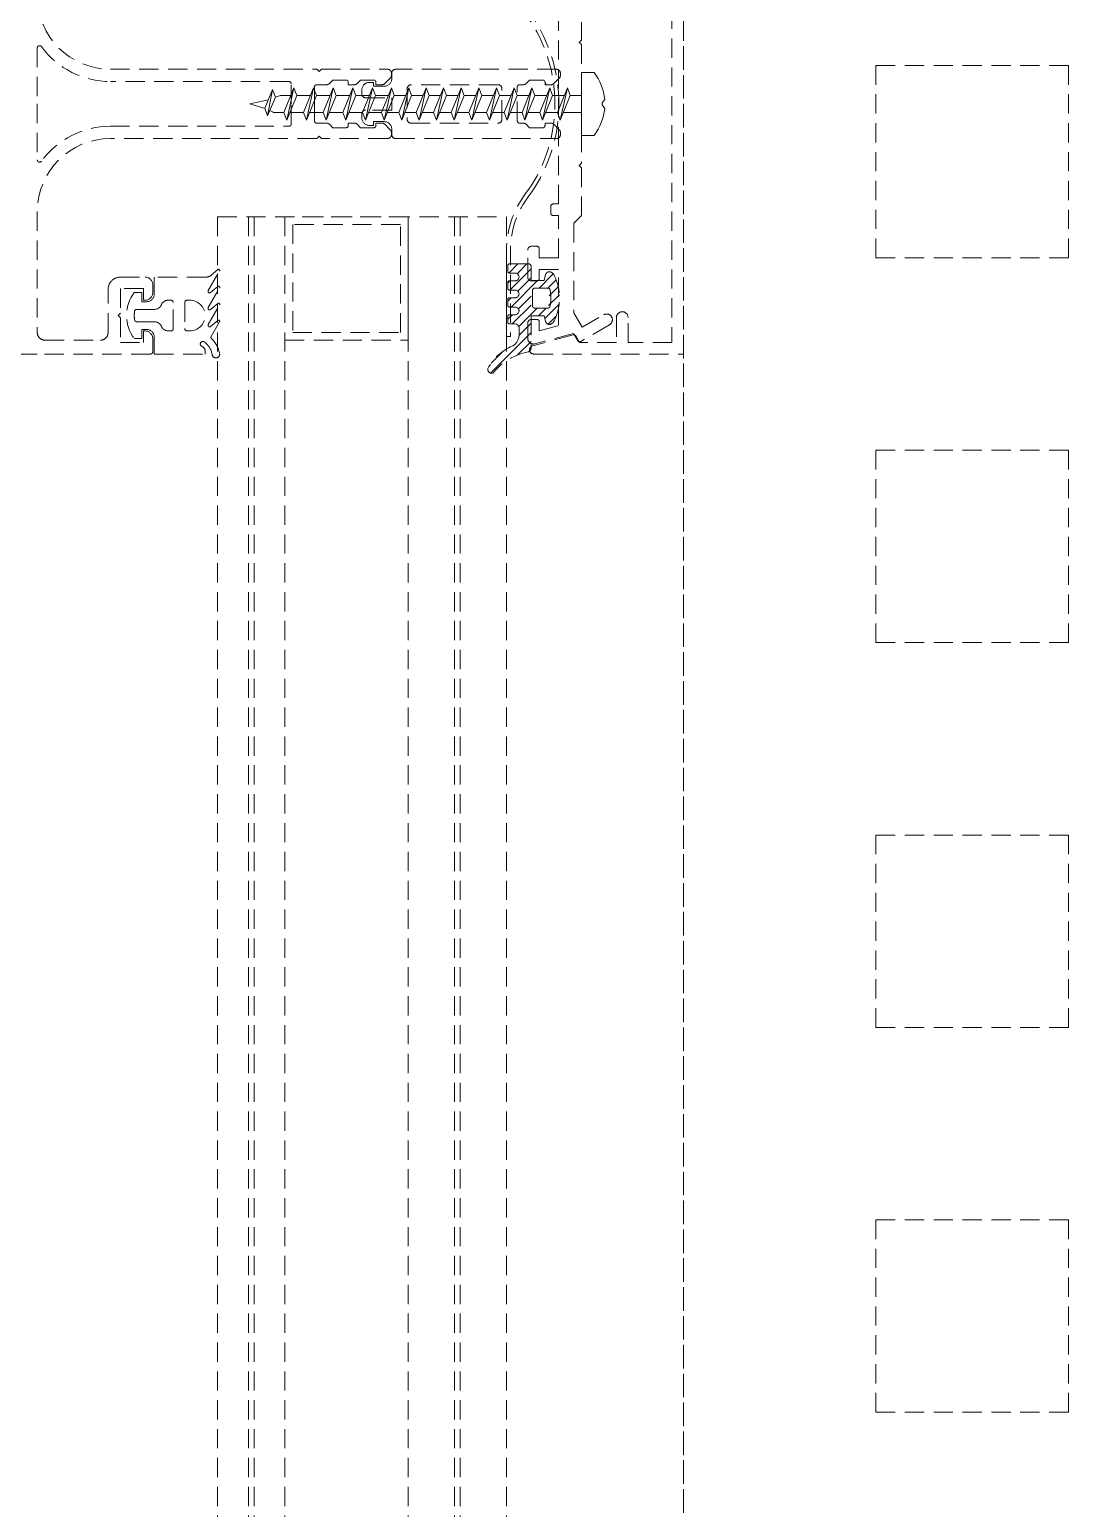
# Model space of a CAD drawing. Extents: x -1457 to 23780, y -2071 to 4205.
# Drawn here: x 4779.01 to 4792.5, y 1298.75 to 1317.97 of the extents above; entities that cross this region are included whole.
import ezdxf

# ---------------------------------------------------------------- set-up
doc = ezdxf.new("R2010")
doc.units = 0
doc.header["$MEASUREMENT"] = 0
doc.linetypes.add('HIDDEN', pattern=[0.375, 0.25, -0.125])
doc.layers.get('0').update_dxf_attribs({"color": 9, "lineweight": 9})
doc.layers.add('M-TEFRIS2-015', color=129, linetype='Continuous', lineweight=9)

# ---------------------------------------------------------------- blocks, each defined once
blk = doc.blocks.new('vid u')
at = {"lineweight": 5, "ltscale": 0.5}
for p, q in [((-18169.01363722594, 6488.984243593892), (-18169.5917803477, 6487.02222037829)), ((-18169.01363722594, 6488.984243593892), (-18168.46316009275, 6486.560026247039)), ((-18170.57398603112, 6486.664726745584), (-18169.57391683199, 6487.028722166215)), ((-18167.15747432501, 6486.009077898542), (-18170.57398603112, 6486.664726745584)), ((-18168.15754352408, 6485.645082477796), (-18170.57398603112, 6486.664726745584)), ((-18170.11356802681, 6484.528285822519), (-18170.11356802681, 6485.842717049892)), ((-18169.8888391411, 6486.375621543634), (-18170.09530629137, 6485.926210781574)), ((-18169.57391683199, 6487.028722166215), (-18167.15747432501, 6486.009077898542)), ((-18167.15747432501, 6486.009077898542), (-18168.15754352408, 6485.645082477796)), ((-18168.15754352408, 6485.645082477796), (-18167.92561430749, 6484.97575004605)), ((-18171.11363722594, 6484.164290401834), (-18170.11356802681, 6484.528285822519)), ((-18167.91459080947, 6482.867109540315), (-18171.11363722594, 6484.164290401834)), ((-18166.91452161039, 6483.231104960946), (-18171.11363722594, 6484.164290401834)), ((-18170.11356802681, 6484.528285822519), (-18166.91452161039, 6483.231104960946)), ((-18170.11356802681, 6484.528285822519), (-18166.91452161039, 6483.231104960946)), ((-18170.11356802681, 6481.974192856045), (-18170.11356802681, 6483.758772489174)), ((-18167.91459080944, 6483.636622873591), (-18167.91459080944, 6484.910268127103)), ((-18171.11363722594, 6481.610197435357), (-18170.11356802681, 6481.974192856045)), ((-18167.91459080947, 6480.313016573841), (-18171.11363722594, 6481.610197435357)), ((-18166.91452161039, 6480.677011994471), (-18171.11363722594, 6481.610197435357)), ((-18170.11356802681, 6481.974192856045), (-18166.91452161039, 6480.677011994471)), ((-18170.11356802681, 6481.974192856045), (-18166.91452161039, 6480.677011994471)), ((-18166.91452161039, 6483.231104960946), (-18167.91459080947, 6482.867109540315)), ((-18167.91459080947, 6481.08252990713), (-18167.91459080947, 6482.867109540315)), ((-18170.11356802681, 6479.42009988957), (-18170.11356802682, 6481.204679522702)), ((-18166.91452161039, 6480.677011994471), (-18167.91459080947, 6480.313016573841)), ((-18167.91459080944, 6478.528436940641), (-18167.91459080944, 6480.313016573827)), ((-18171.11363722594, 6479.056104468879), (-18170.11356802681, 6479.42009988957)), ((-18167.91459080947, 6477.758923607368), (-18171.11363722594, 6479.056104468879)), ((-18166.91452161039, 6478.122919027996), (-18171.11363722594, 6479.056104468879)), ((-18170.11356802681, 6479.42009988957), (-18166.91452161039, 6478.122919027996)), ((-18170.11356802681, 6479.42009988957), (-18166.91452161039, 6478.122919027996)), ((-18170.11356802681, 6476.866006923095), (-18170.11356802681, 6478.650586556224)), ((-18166.91452161039, 6478.122919027996), (-18167.91459080947, 6477.758923607368)), ((-18167.91459080947, 6475.974343974181), (-18167.91459080947, 6477.758923607368)), ((-18171.11363722594, 6476.502011502408), (-18170.11356802681, 6476.866006923095)), ((-18167.91459080947, 6475.204830640892), (-18171.11363722594, 6476.502011502408)), ((-18166.91452161039, 6475.568826061523), (-18171.11363722594, 6476.502011502408)), ((-18170.11356802681, 6476.866006923095), (-18166.91452161039, 6475.568826061523)), ((-18170.11356802681, 6476.866006923095), (-18166.91452161039, 6475.568826061523)), ((-18170.11356802681, 6474.311913956623), (-18170.11356802681, 6476.09649358975)), ((-18171.11363722594, 6473.947918535934), (-18170.11356802681, 6474.311913956623)), ((-18167.91459080947, 6472.650737674418), (-18171.11363722594, 6473.947918535934)), ((-18166.91452161039, 6473.014733095048), (-18171.11363722594, 6473.947918535934)), ((-18170.11356802681, 6474.311913956623), (-18166.91452161039, 6473.014733095048)), ((-18170.11356802681, 6474.311913956623), (-18166.91452161039, 6473.014733095048)), ((-18166.91452161039, 6475.568826061523), (-18167.91459080947, 6475.204830640892)), ((-18167.91459080947, 6473.420251007708), (-18167.91459080947, 6475.204830640892)), ((-18170.11356802681, 6471.857820990148), (-18170.11356802681, 6473.542400623276)), ((-18166.91452161039, 6473.014733095048), (-18167.91459080947, 6472.650737674418)), ((-18167.91459080947, 6470.966158041233), (-18167.91459080947, 6472.650737674418)), ((-18171.11363722594, 6471.49382556946), (-18170.11356802681, 6471.857820990148)), ((-18167.91459080947, 6470.196644707944), (-18171.11363722594, 6471.49382556946)), ((-18166.91452161039, 6470.560640128574), (-18171.11363722594, 6471.49382556946)), ((-18170.11356802681, 6471.857820990148), (-18166.91452161039, 6470.560640128574)), ((-18170.11356802681, 6471.857820990148), (-18166.91452161039, 6470.560640128574)), ((-18170.11356802681, 6469.603728023674), (-18170.11356802681, 6471.139168768307)), ((-18166.91452161039, 6470.560640128574), (-18167.91459080947, 6470.196644707944)), ((-18167.91459080947, 6468.712065074758), (-18167.91459080947, 6470.196644707944)), ((-18171.11363722594, 6469.239732602929), (-18170.11356802681, 6469.603728023674)), ((-18167.91459080947, 6467.942551741412), (-18171.11363722594, 6469.239732602929)), ((-18166.91452161039, 6468.306547162099), (-18171.11363722594, 6469.239732602929)), ((-18170.11356802681, 6469.603728023674), (-18166.91452161039, 6468.306547162099)), ((-18170.11356802681, 6469.603728023674), (-18166.91452161039, 6468.306547162099)), ((-18170.11356802681, 6467.349635057141), (-18170.11356802681, 6468.885075801834)), ((-18166.91452161039, 6468.306547162099), (-18167.91459080947, 6467.942551741412)), ((-18171.11363722594, 6466.985639636511), (-18170.11356802681, 6467.349635057141)), ((-18167.91459080947, 6465.688458774937), (-18171.11363722594, 6466.985639636511)), ((-18166.91452161039, 6466.052454195627), (-18171.11363722594, 6466.985639636511)), ((-18170.11356802681, 6467.349635057141), (-18166.91452161039, 6466.052454195627)), ((-18170.11356802681, 6467.349635057141), (-18166.91452161039, 6466.052454195627)), ((-18170.11356802681, 6465.095542090669), (-18170.11356802681, 6466.630982835301)), ((-18167.91459080947, 6466.457972108266), (-18167.91459080947, 6467.942551741412)), ((-18171.11363722594, 6464.731546669979), (-18170.11356802681, 6465.095542090669)), ((-18167.91459080947, 6463.434365808464), (-18171.11363722594, 6464.731546669979)), ((-18166.91452161039, 6463.798361229095), (-18171.11363722594, 6464.731546669979)), ((-18170.11356802681, 6465.095542090669), (-18166.91452161039, 6463.798361229095)), ((-18170.11356802681, 6465.095542090669), (-18166.91452161039, 6463.798361229095)), ((-18170.11356802681, 6462.798682583416), (-18170.11356802681, 6464.376889868886)), ((-18166.91452161039, 6466.052454195627), (-18167.91459080947, 6465.688458774937)), ((-18167.91459080947, 6464.203879141753), (-18167.91459080947, 6465.688458774937)), ((-18171.11363722594, 6462.434687162669), (-18170.11356802681, 6462.798682583416)), ((-18167.91459080947, 6461.137506301154), (-18171.11363722594, 6462.434687162669)), ((-18166.91452161039, 6461.501501721842), (-18171.11363722594, 6462.434687162669)), ((-18170.11356802681, 6462.798682583416), (-18166.91452161039, 6461.501501721842)), ((-18170.11356802681, 6462.798682583416), (-18166.91452161039, 6461.501501721842)), ((-18166.91452161039, 6463.798361229095), (-18167.91459080947, 6463.434365808464)), ((-18167.91459080947, 6461.907019634502), (-18167.91459080947, 6463.434365808464)), ((-18171.11363722594, 6460.137827655419), (-18170.11356802681, 6460.501823076107)), ((-18170.11356802681, 6460.501823076107), (-18170.11356802681, 6462.029169250012)), ((-18170.11356802681, 6460.501823076107), (-18166.91452161039, 6459.204642214591)), ((-18170.11356802681, 6460.501823076107), (-18166.91452161039, 6459.204642214591)), ((-18166.91452161039, 6461.501501721842), (-18167.91459080947, 6461.137506301154)), ((-18167.91459080947, 6459.610160127233), (-18167.91459080947, 6461.137506301154)), ((-18167.91459080947, 6458.840646793904), (-18171.11363722594, 6460.137827655419)), ((-18166.91452161039, 6459.204642214591), (-18171.11363722594, 6460.137827655419)), ((-18170.11356802681, 6458.204963568797), (-18170.11356802681, 6459.732309742762)), ((-18166.91452161039, 6459.204642214591), (-18167.91459080947, 6458.840646793904)), ((-18167.91459080947, 6457.313300619922), (-18167.91459080947, 6458.840646793904)), ((-18171.11363722594, 6457.840968148168), (-18170.11356802681, 6458.204963568797)), ((-18167.91459080947, 6456.543787286594), (-18171.11363722594, 6457.840968148168)), ((-18166.91452161039, 6456.907782707282), (-18171.11363722594, 6457.840968148168)), ((-18170.11356802681, 6458.204963568797), (-18166.91452161039, 6456.907782707282)), ((-18170.11356802681, 6455.909190680333), (-18170.11356802681, 6457.435450235492)), ((-18166.91452161039, 6456.907782707282), (-18167.91459080947, 6456.543787286594)), ((-18167.91459080947, 6455.017527731418), (-18167.91459080947, 6456.543787286594)), ((-18171.11363722594, 6455.545195259588), (-18170.11356802681, 6455.909190680333)), ((-18167.91459080947, 6454.248014398071), (-18171.11363722594, 6455.545195259588)), ((-18166.91452161039, 6454.612009818759), (-18171.11363722594, 6455.545195259588)), ((-18170.11356802681, 6455.909190680333), (-18166.91452161039, 6454.612009818759)), ((-18170.11356802681, 6453.609052282073), (-18170.11356802681, 6455.139677346929)), ((-18171.11363722594, 6453.245056861444), (-18170.11356802681, 6453.609052282073)), ((-18166.91452161039, 6452.311871420558), (-18171.11363722594, 6453.245056861444)), ((-18167.91459080947, 6451.947875999869), (-18171.11363722594, 6453.245056861444)), ((-18170.11356802681, 6453.609052282073), (-18166.91452161039, 6452.311871420558)), ((-18170.11356802681, 6453.609052282073), (-18166.91452161039, 6452.311871420558)), ((-18170.11356802681, 6451.30891388393), (-18170.11356802681, 6452.83953894877)), ((-18166.91452161039, 6454.612009818759), (-18167.91459080947, 6454.248014398071)), ((-18167.91459080947, 6452.717389333199), (-18167.91459080947, 6454.248014398071)), ((-18170.11356802681, 6451.30891388393), (-18171.11363722594, 6450.944918463185)), ((-18167.91459080947, 6449.647737601667), (-18171.11363722594, 6450.944918463185)), ((-18171.11363722594, 6450.944918463185), (-18166.91452161039, 6450.011733022356)), ((-18166.91452161039, 6450.011733022356), (-18170.11356802681, 6451.30891388393)), ((-18166.91452161039, 6452.311871420558), (-18167.91459080947, 6451.947875999869)), ((-18167.91459080947, 6450.417250935014), (-18167.91459080947, 6451.947875999869)), ((-18171.11363722594, 6448.644780065039), (-18170.11356802681, 6449.00877548567)), ((-18170.11356802681, 6449.00877548567), (-18170.11356802681, 6450.539400550526)), ((-18170.11356802681, 6449.00877548567), (-18166.91452161034, 6447.711594624154)), ((-18166.91452161034, 6450.011733022356), (-18167.91459080947, 6449.647737601667)), ((-18167.91459080947, 6448.117112536812), (-18167.91459080947, 6449.647737601667)), ((-18167.91459080947, 6447.347599203466), (-18171.11363722594, 6448.644780065039)), ((-18166.91452161034, 6447.711594624154), (-18171.11363722594, 6448.644780065039)), ((-18170.11356802681, 6445.876057660944), (-18170.11356802681, 6448.239262152364)), ((-18166.91452161034, 6447.711594624154), (-18167.91459080947, 6447.347599203466)), ((-18167.91459080947, 6445.876057660944), (-18167.91459080947, 6447.347599203466)), ((-18164.91363722594, 6445.876057660944), (-18173.11363722594, 6445.876057660944)), ((-18173.11363722594, 6444.224202812358), (-18173.11363722594, 6445.876057660944)), ((-18164.91363722594, 6444.224202812358), (-18164.91363722594, 6445.876057660944))]:
    blk.add_line(p, q, dxfattribs=at)
blk.add_lwpolyline([(-18169.59308919878, 6442.846208771737), (-18169.13863722594, 6443.182609392285), (-18168.88863722594, 6443.182609392285), (-18168.4341852531, 6442.846208771737)], dxfattribs=at)
for centre, radius, start, end in [((-18169.91356802686, 6485.842717049892), 0.2, 155.325123865748, 180), ((-18168.11459080945, 6484.910268127103), 0.2, 0, 19.11162363727559), ((-18168.562277543, 6450.665970408748), 7.887410521162607, 234.7573058596334, 262.4904896379558), ((-18169.46499690888, 6450.665970408748), 7.887410521162613, 277.5095103620442, 305.2426941403664)]:
    blk.add_arc(centre, radius, start, end, dxfattribs=at)

msp = doc.modelspace()

# ---------------------------------------------------------------- hatches: boundary and pattern name
at = {"layer": 'M-TEFRIS2-015', "linetype": 'HIDDEN', "lineweight": 0}
h = msp.add_hatch(dxfattribs=at)
h.set_pattern_fill('LINE', color=256, scale=0.6666666666715167, angle=675.0000000000001, style=0)
h.set_pattern_definition([(224.9999999999999, (4906.091873856127, 1371.082575147615), (-0.0589255650993076, 0.05892556509930771), [])])
edge = h.paths.add_edge_path()
edge.add_arc((4785.516315435841, 1313.275891568028), 0.6254947507205308, 472.6611967771344, 512.7999977533498, ccw=False)
edge.add_arc((4785.201893000753, 1313.996965930244), 0.1615246373840444, 297.0399911032214, 359.8973059514558)
edge.add_line((4785.363417378689, 1313.996676421837), (4785.363417378689, 1314.07732300615))
edge.add_line((4785.363417378689, 1314.077323006146), (4785.363417378689, 1314.091073501964))
edge.add_line((4785.363417378689, 1314.091073501964), (4785.36288960369, 1314.098319448378))
edge.add_line((4785.362889603689, 1314.098319448374), (4785.361211544488, 1314.105764244556))
edge.add_line((4785.361211544488, 1314.105764244559), (4785.358286293289, 1314.113136802924))
edge.add_line((4785.358286293288, 1314.113136802924), (4785.354108834489, 1314.120128849005))
edge.add_line((4785.354108834489, 1314.120128849005), (4785.348770955889, 1314.126428334304))
edge.add_line((4785.34877095589, 1314.126428334304), (4785.342472961689, 1314.131764721962))
edge.add_line((4785.342472961689, 1314.131764721958), (4785.335480881891, 1314.135942214376))
edge.add_line((4785.335480881891, 1314.135942214372), (4785.32810897789, 1314.138866811074))
edge.add_line((4785.328108977892, 1314.138866811078), (4785.313417378691, 1314.141073501956))
edge.add_line((4785.313417378689, 1314.141073501953), (4785.237656551814, 1314.141073501953))
edge.add_line((4785.237656551814, 1314.141073501953), (4785.234758008414, 1314.141284657991))
edge.add_line((4785.234758008413, 1314.141284657995), (4785.231779099413, 1314.141956076677))
edge.add_line((4785.231779099413, 1314.14195607667), (4785.228830734413, 1314.143126025429))
edge.add_line((4785.228830734413, 1314.143126025439), (4785.226033758412, 1314.144796999819))
edge.add_line((4785.226033758413, 1314.144796999815), (4785.223515566614, 1314.146931772881))
edge.add_line((4785.223515566613, 1314.146931772881), (4785.221379135415, 1314.149451267662))
edge.add_line((4785.221379135415, 1314.149451267665), (4785.219708030414, 1314.152248033482))
edge.add_line((4785.219708030415, 1314.152248033479), (4785.218537283815, 1314.155196882075))
edge.add_line((4785.218537283817, 1314.155196882079), (4785.217655331016, 1314.161073196781))
edge.add_line((4785.217655331013, 1314.161073196778), (4785.217655331013, 1314.241073501962))
edge.add_line((4785.217655331013, 1314.241073501962), (4785.217866116815, 1314.243971919237))
edge.add_line((4785.217866116815, 1314.243971919237), (4785.218538921614, 1314.246950122561))
edge.add_line((4785.218538921615, 1314.246950122553), (4785.219708792415, 1314.249899321312))
edge.add_line((4785.219708792417, 1314.249899321319), (4785.221378706216, 1314.25269593528))
edge.add_line((4785.221378706216, 1314.25269593528), (4785.223513659415, 1314.255216020643))
edge.add_line((4785.223513659415, 1314.25521602064), (4785.226032993216, 1314.257350222157))
edge.add_line((4785.226032993215, 1314.257350222153), (4785.228830832614, 1314.259021361573))
edge.add_line((4785.228830832615, 1314.259021361584), (4785.231779761814, 1314.260190962807))
edge.add_line((4785.231779761813, 1314.260190962807), (4785.237655025813, 1314.261073196787))
edge.add_line((4785.237655025813, 1314.261073196776), (4785.313417378689, 1314.261073196776))
edge.add_line((4785.313417378689, 1314.261073196776), (4785.320663405288, 1314.261601287555))
edge.add_line((4785.320663405287, 1314.261601287562), (4785.328108977889, 1314.263280724965))
edge.add_line((4785.328108977892, 1314.263280724957), (4785.335480881893, 1314.266205077995))
edge.add_line((4785.335480881891, 1314.266205077995), (4785.342472961689, 1314.270382669096))
edge.add_line((4785.342472961689, 1314.270382669096), (4785.34877095589, 1314.275718241934))
edge.add_line((4785.34877095589, 1314.275718241934), (4785.35410883449, 1314.282018542031))
edge.add_line((4785.354108834489, 1314.282018542035), (4785.358286293288, 1314.289010489461))
edge.add_line((4785.358286293288, 1314.289010489469), (4785.361211544488, 1314.296383291483))
edge.add_line((4785.361211544488, 1314.296383291476), (4785.363417378689, 1314.311073196775))
edge.add_line((4785.363417378689, 1314.311073196775), (4785.36288960369, 1314.318319449376))
edge.add_line((4785.362889603689, 1314.318319449379), (4785.361211544488, 1314.325764513163))
edge.add_line((4785.361211544488, 1314.32576451316), (4785.358286293289, 1314.333137269437))
edge.add_line((4785.358286293288, 1314.333137269437), (4785.354108834489, 1314.340129443801))
edge.add_line((4785.354108834489, 1314.340129443797), (4785.348770955889, 1314.346428962777))
edge.add_line((4785.34877095589, 1314.346428962777), (4785.342472961689, 1314.351765316755))
edge.add_line((4785.342472961689, 1314.351765316762), (4785.335480881891, 1314.355942680904))
edge.add_line((4785.335480881891, 1314.355942680897), (4785.32810897789, 1314.358867079678))
edge.add_line((4785.328108977892, 1314.358867079685), (4785.313417378691, 1314.361073196782))
edge.add_line((4785.313417378689, 1314.361073196775), (4785.237656551814, 1314.361073196775))
edge.add_line((4785.237656551814, 1314.361073196775), (4785.234758359614, 1314.361284602954))
edge.add_line((4785.234758359613, 1314.361284602961), (4785.231781590213, 1314.361956639081))
edge.add_line((4785.231781590214, 1314.361956639077), (4785.228831724414, 1314.363126354183))
edge.add_line((4785.228831724415, 1314.363126354179), (4785.226035008216, 1314.364797437633))
edge.add_line((4785.226035008216, 1314.364797437636), (4785.223513188814, 1314.366931398137))
edge.add_line((4785.223513188813, 1314.366931398134), (4785.221380730015, 1314.369451715796))
edge.add_line((4785.221380730014, 1314.3694517158), (4785.219709699013, 1314.372248379579))
edge.add_line((4785.219709699013, 1314.372248379575), (4785.218540765614, 1314.375197463636))
edge.add_line((4785.218540765616, 1314.375197463636), (4785.217656857016, 1314.381072891596))
edge.add_line((4785.217656857014, 1314.3810728916), (4785.217656857014, 1314.461073196784))
edge.add_line((4785.217656857014, 1314.461073196784), (4785.217868138014, 1314.463971837882))
edge.add_line((4785.217868138015, 1314.463971837878), (4785.218540765615, 1314.466950138161))
edge.add_line((4785.218540765616, 1314.466950138158), (4785.219709699015, 1314.469899271659))
edge.add_line((4785.219709699013, 1314.469899271662), (4785.221380730014, 1314.472696296656))
edge.add_line((4785.221380730014, 1314.472696296663), (4785.223513188812, 1314.475215988143))
edge.add_line((4785.223513188813, 1314.475215988143), (4785.226035008215, 1314.477350929923))
edge.add_line((4785.226035008216, 1314.477350929916), (4785.228831724415, 1314.479021993018))
edge.add_line((4785.228831724415, 1314.479021993022), (4785.231781590215, 1314.480191972943))
edge.add_line((4785.231781590214, 1314.480191972943), (4785.237656551814, 1314.481074417483))
edge.add_line((4785.237656551814, 1314.481074417476), (4785.313417378689, 1314.481074417476))
edge.add_line((4785.313417378689, 1314.481074417476), (4785.320663405288, 1314.481602319473))
edge.add_line((4785.320663405287, 1314.48160231948), (4785.328108977889, 1314.483281599685))
edge.add_line((4785.328108977892, 1314.483281599685), (4785.335480881893, 1314.486205822905))
edge.add_line((4785.335480881891, 1314.486205822905), (4785.342472961689, 1314.490383334902))
edge.add_line((4785.342472961689, 1314.490383334902), (4785.34877095589, 1314.495718870421))
edge.add_line((4785.34877095589, 1314.495718870417), (4785.35410883449, 1314.502019207855))
edge.add_line((4785.354108834489, 1314.502019207855), (4785.358286293288, 1314.509011234357))
edge.add_line((4785.358286293288, 1314.509011234353), (4785.361211544488, 1314.516384166192))
edge.add_line((4785.361211544488, 1314.5163841662), (4785.363417378689, 1314.531074417486))
edge.add_line((4785.363417378689, 1314.531074417486), (4785.36288960369, 1314.538320481304))
edge.add_line((4785.362889603689, 1314.538320481301), (4785.361211544488, 1314.54576538788))
edge.add_line((4785.361211544488, 1314.545765387884), (4785.358286293289, 1314.553138014344))
edge.add_line((4785.358286293288, 1314.553138014337), (4785.354108834489, 1314.560130109596))
edge.add_line((4785.354108834489, 1314.560130109603), (4785.348770955889, 1314.566429591265))
edge.add_line((4785.34877095589, 1314.566429591261), (4785.342472961689, 1314.571765982557))
edge.add_line((4785.342472961689, 1314.571765982557), (4785.335480881891, 1314.575943425803))
edge.add_line((4785.335480881891, 1314.575943425796), (4785.32810897789, 1314.578867954395))
edge.add_line((4785.328108977892, 1314.578867954398), (4785.313417378691, 1314.581074417474))
edge.add_line((4785.313417378689, 1314.581074417474), (4785.237655025813, 1314.581074417474))
edge.add_line((4785.237655025813, 1314.581074417474), (4785.234757344014, 1314.581285732915))
edge.add_line((4785.234757344014, 1314.581285732915), (4785.231778314414, 1314.58195703198))
edge.add_line((4785.231778314415, 1314.581957031984), (4785.228828712416, 1314.583126576905))
edge.add_line((4785.228828712416, 1314.583126576908), (4785.226032171015, 1314.584797478645))
edge.add_line((4785.226032171015, 1314.584797478641), (4785.223513294617, 1314.586931902038))
edge.add_line((4785.223513294617, 1314.586931902042), (4785.221377916414, 1314.589451378146))
edge.add_line((4785.221377916413, 1314.589451378139), (4785.219706726614, 1314.592247866654))
edge.add_line((4785.219706726615, 1314.592247866662), (4785.218537532613, 1314.595196803668))
edge.add_line((4785.218537532613, 1314.595196803668), (4785.217655331015, 1314.601072586425))
edge.add_line((4785.217655331013, 1314.601072586418), (4785.217653805212, 1314.681072891603))
edge.add_line((4785.217653805213, 1314.681072891606), (4785.217863659215, 1314.68397108046))
edge.add_line((4785.217863659217, 1314.68397108046), (4785.218537169017, 1314.686949497565))
edge.add_line((4785.218537169014, 1314.686949497562), (4785.219706787215, 1314.689898721321))
edge.add_line((4785.219706787216, 1314.689898721324), (4785.221375403414, 1314.692695148286))
edge.add_line((4785.221375403414, 1314.692695148286), (4785.223510875215, 1314.695215528063))
edge.add_line((4785.223510875216, 1314.69521552806), (4785.226029704014, 1314.697349804141))
edge.add_line((4785.226029704014, 1314.697349804137), (4785.228828851015, 1314.699021481119))
edge.add_line((4785.228828851014, 1314.699021481127), (4785.231778034414, 1314.700191373264))
edge.add_line((4785.231778034414, 1314.70019137326), (4785.237653500016, 1314.701074112301))
edge.add_line((4785.237653500016, 1314.701074112309), (4785.313417378689, 1314.701074112309))
edge.add_line((4785.313417378689, 1314.701074112309), (4785.320663405288, 1314.701602030567))
edge.add_line((4785.320663405287, 1314.701602030567), (4785.328108977889, 1314.703281329508))
edge.add_line((4785.328108977892, 1314.703281329501), (4785.335480881893, 1314.706205558643))
edge.add_line((4785.335480881891, 1314.706205558647), (4785.342472961689, 1314.710383077461))
edge.add_line((4785.342472961689, 1314.710383077465), (4785.34877095589, 1314.715718605068))
edge.add_line((4785.34877095589, 1314.715718605064), (4785.35410883449, 1314.722018950404))
edge.add_line((4785.354108834489, 1314.722018950408), (4785.358286293288, 1314.729010970106))
edge.add_line((4785.358286293288, 1314.729010970095), (4785.361211544488, 1314.736383896019))
edge.add_line((4785.361211544488, 1314.736383896026), (4785.363417378689, 1314.751074112308))
edge.add_line((4785.363417378689, 1314.751074112308), (4785.36288960369, 1314.758320192366))
edge.add_line((4785.362889603689, 1314.758320192359), (4785.361211544488, 1314.765765117696))
edge.add_line((4785.361211544488, 1314.7657651177), (4785.358286293289, 1314.773137750082))
edge.add_line((4785.358286293288, 1314.77313775009), (4785.354108834489, 1314.780129852166))
edge.add_line((4785.354108834489, 1314.780129852152), (4785.348770955889, 1314.786429325897))
edge.add_line((4785.34877095589, 1314.786429325904), (4785.342472961689, 1314.791765725124))
edge.add_line((4785.342472961689, 1314.79176572512), (4785.335480881891, 1314.795943161542))
edge.add_line((4785.335480881891, 1314.795943161549), (4785.32810897789, 1314.798867684225))
edge.add_line((4785.328108977892, 1314.798867684225), (4785.313417378691, 1314.801074112303))
edge.add_line((4785.313417378689, 1314.801074112296), (4785.237635189414, 1314.801074112296))
edge.add_line((4785.237635189414, 1314.801074112296), (4785.234738152213, 1314.801284903519))
edge.add_line((4785.234738152212, 1314.801284903529), (4785.231763372612, 1314.801955950112))
edge.add_line((4785.231763372613, 1314.801955950104), (4785.228816210213, 1314.803124203019))
edge.add_line((4785.228816210214, 1314.803124203016), (4785.226019833217, 1314.804792715138))
edge.add_line((4785.226019833217, 1314.804792715138), (4785.223501388415, 1314.806924416062))
edge.add_line((4785.223501388415, 1314.806924416062), (4785.221366537817, 1314.809441040259))
edge.add_line((4785.221366537817, 1314.809441040266), (4785.219695836216, 1314.812234835324))
edge.add_line((4785.219695836216, 1314.812234835321), (4785.218524315614, 1314.815180866062))
edge.add_line((4785.218524315615, 1314.815180866066), (4785.217635494616, 1314.821052444826))
edge.add_line((4785.217635494616, 1314.821052444826), (4785.217550045417, 1314.90105275001))
edge.add_line((4785.217550045415, 1314.90105275), (4785.217757138414, 1314.903952715715))
edge.add_line((4785.217757138415, 1314.903952715715), (4785.218427163216, 1314.90693326138))
edge.add_line((4785.218427163217, 1314.906933261391), (4785.219595461217, 1314.909885411467))
edge.add_line((4785.219595461216, 1314.90988541146), (4785.221265202415, 1314.912685343505))
edge.add_line((4785.221265202415, 1314.912685343512), (4785.223398545616, 1314.915208172828))
edge.add_line((4785.223398545617, 1314.915208172828), (4785.225920462415, 1314.917345575926))
edge.add_line((4785.225920462416, 1314.917345575923), (4785.228719136815, 1314.919018832225))
edge.add_line((4785.228719136814, 1314.919018832228), (4785.231669753217, 1314.92018999621))
edge.add_line((4785.231669753216, 1314.92018999621), (4785.237549740214, 1314.921073807145))
edge.add_line((4785.237549740215, 1314.921073807142), (4785.489285017165, 1314.921073807142))
edge.add_arc((4785.489285017165, 1314.891073807135), 0.0299999999983993, 359.99999999999994, 450, ccw=False)
edge.add_line((4785.519285017163, 1314.891073807135), (4785.519285017163, 1314.70690086747))
edge.add_line((4785.519285017163, 1314.706900867481), (4785.689285017163, 1314.706900867481))
edge.add_line((4785.689285017162, 1314.706900867481), (4785.708815466035, 1314.781887270583))
edge.add_arc((4785.757201246598, 1314.769285039041), 0.0500000000016979, 417.9605935086705, 525.4014640604238, ccw=False)
edge.add_arc((4785.730676126426, 1314.726900867463), 0.1000000000096152, 386.3877999626419, 417.960593512649, ccw=False)
edge.add_arc((4785.22678501716, 1314.476900867467), 0.6625000000053745, 333.6122000387612, 386.3877999612387, ccw=False)
edge.add_arc((4785.730676126438, 1314.226900867481), 0.1000000000019964, 302.0394064820503, 333.6122000308444, ccw=False)
edge.add_arc((4785.757201246601, 1314.184516695903), 0.0500000000069265, 194.5985359385255, 302.0394064833725, ccw=False)
edge.add_line((4785.708815466035, 1314.171914464368), (4785.689285017162, 1314.246900867463))
edge.add_line((4785.689285017162, 1314.246900867463), (4785.519285017162, 1314.246900867463))
edge.add_line((4785.519285017163, 1314.246900867463), (4785.519285017163, 1313.826900867465))
edge.add_arc((4785.469285017167, 1313.826900867476), 0.0499999999949068, 283.15978807437034, 359.9999999916624, ccw=False)
edge.add_arc((4785.624695699915, 1313.028871119266), 0.7630586476258935, 460.8798435970469, 501.3381814125703)
edge.add_arc((4785.006827079927, 1313.548875014487), 0.0485886091209949, 164.5682859333992, 296.9707303244379, ccw=False)
edge = h.paths.add_edge_path(flags=16)
edge.add_arc((4785.717394253666, 1314.376900867479), 0.0299999999977899, 269.999999993052, 349.1759609296883, ccw=False)
edge.add_line((4785.717394253663, 1314.346900867477), (4785.549285017166, 1314.346900867477))
edge.add_arc((4785.549285017161, 1314.376900867479), 0.0299999999983993, 180, 270.000000006948, ccw=False)
edge.add_line((4785.519285017163, 1314.376900867479), (4785.519285017163, 1314.576900867472))
edge.add_arc((4785.549285017161, 1314.576900867476), 0.0299999999983993, 449.9999999930519, 540, ccw=False)
edge.add_line((4785.549285017165, 1314.606900867468), (4785.717394253662, 1314.606900867468))
edge.add_arc((4785.717394253666, 1314.576900867465), 0.0300000000056753, 370.82403907031164, 450.000000006948, ccw=False)
edge.add_arc((4785.194368202705, 1314.476900867478), 0.5624999999791568, 349.1759609414076, 370.82403905859235, ccw=False)

# ---------------------------------------------------------------- linework, layer by layer
for p, q in [((4787.499999999861, 320.0000000046493), (4787.499999999861, 2034.61860017306)), ((4787.499999999861, 2034.318600173057), (4787.499999999861, 320.0000000046493)), ((4785.850690566849, 1317.449765264049), (4783.760690566827, 1317.449765264049)), ((4787.499999999861, 1317.5), (4787.5, 1317.5)), ((4790, 1317.5), (4792.5, 1317.5)), ((4790, 1315), (4790, 1317.5)), ((4792.5, 1315), (4792.5, 1317.5)), ((4783.470690566819, 1317.279765264044), (4783.420690566816, 1317.279765264044)), ((4783.470690566819, 1317.229765264041), (4783.470690566819, 1317.279765264044)), ((4783.710690566824, 1317.399765264046), (4783.710690566824, 1317.329765264047)), ((4785.090690566833, 1317.249765264045), (4783.960690566832, 1317.249765264045)), ((4785.370690566839, 1317.249765264045), (4785.419979888722, 1317.249765264045)), ((4785.455335227782, 1317.264409924988), (4785.500690566843, 1317.309765264043)), ((4785.500690566843, 1317.309765264043), (4785.670690566845, 1317.309765264043)), ((4785.700690566848, 1317.279765264044), (4785.700690566848, 1317.249765264045)), ((4785.720581598931, 1317.249765264038), (4785.700690566848, 1317.269656296121)), ((4785.700690566848, 1317.249765264045), (4785.77997988873, 1317.249765264045)), ((4785.81533522779, 1317.264409924988), (4785.886045905909, 1317.3351206031)), ((4785.900690566852, 1317.370475942167), (4785.900690566852, 1317.399765264046)), ((4783.320690566814, 1317.179765264045), (4783.320690566814, 1317.129765264042)), ((4783.370690566817, 1317.079765264039), (4783.710690566824, 1317.079765264039)), ((4783.610690566822, 1317.229765264041), (4783.470690566819, 1317.229765264041)), ((4783.710690566824, 1317.079765264039), (4783.710690566824, 1316.919765264036)), ((4783.910690566829, 1317.199765264042), (4783.910690566829, 1316.799765264033)), ((4785.140690566832, 1316.799765264033), (4785.140690566832, 1317.199765264042)), ((4785.340690566836, 1316.779765264037), (4785.340690566836, 1317.219765264039)), ((4783.320690566814, 1316.869765264033), (4783.320690566814, 1316.81976526403)), ((4783.710690566824, 1316.919765264036), (4783.370690566817, 1316.919765264036)), ((4783.420690566816, 1316.719765264032), (4783.470690566819, 1316.719765264032)), ((4783.470690566819, 1316.719765264032), (4783.470690566819, 1316.769765264035)), ((4783.470690566819, 1316.769765264035), (4783.610690566822, 1316.769765264035)), ((4783.960690566832, 1316.74976526403), (4785.090690566833, 1316.74976526403)), ((4785.419979888722, 1316.74976526403), (4785.370690566839, 1316.74976526403)), ((4785.500690566843, 1316.689765264033), (4785.455335227782, 1316.735120603087)), ((4785.670690566845, 1316.689765264033), (4785.500690566843, 1316.689765264033)), ((4785.77997988873, 1316.74976526403), (4785.700690566848, 1316.74976526403)), ((4785.700690566848, 1316.74976526403), (4785.700690566848, 1316.719765264032)), ((4785.886045905909, 1316.664409924975), (4785.81533522779, 1316.735120603087)), ((4783.710690566824, 1316.669765264029), (4783.710690566824, 1316.599765264029)), ((4783.760690566827, 1316.549765264026), (4785.850690566849, 1316.549765264026)), ((4785.900690566852, 1316.599765264029), (4785.900690566852, 1316.629054585916)), ((4781.446861715023, 1315.531163962623), (4785.198861714965, 1315.531163962623)), ((4781.446861715023, 1315.531163962623), (4781.446861715023, 1244.044675001442)), ((4781.846861715021, 1315.531163962623), (4781.846861715021, 1244.044675001442)), ((4781.922861715017, 1315.531163962623), (4781.922861715017, 1244.044675001442)), ((4782.322861715012, 1315.531163962623), (4782.322861715012, 1244.044675001442)), ((4783.922861714988, 1315.531163962623), (4783.922861714988, 1244.044675001442)), ((4784.522861714977, 1315.531163962623), (4784.522861714977, 1244.044675001442)), ((4784.598861714974, 1315.531163962623), (4784.598861714974, 1244.044675001442)), ((4785.198861714965, 1315.531163962623), (4785.198861714965, 1244.044675001442)), ((4787.499999999861, 1315), (4787.5, 1315)), ((4790, 1315), (4792.5, 1315)), ((4787.499999999861, 1312.5), (4787.5, 1312.5)), ((4790, 1312.5), (4792.5, 1312.5)), ((4790, 1310), (4790, 1312.5)), ((4792.5, 1310), (4792.5, 1312.5)), ((4787.499999999861, 1310), (4787.5, 1310)), ((4790, 1310), (4792.5, 1310)), ((4787.499999999861, 1307.5), (4787.5, 1307.5)), ((4790, 1307.5), (4792.5, 1307.5)), ((4790, 1305), (4790, 1307.5)), ((4792.5, 1305), (4792.5, 1307.5)), ((4787.499999999861, 1305), (4787.5, 1305)), ((4790, 1305), (4792.5, 1305)), ((4787.499999999861, 1302.5), (4787.5, 1302.5)), ((4790, 1302.5), (4792.5, 1302.5)), ((4790, 1300), (4790, 1302.5)), ((4792.5, 1300), (4792.5, 1302.5)), ((4787.499999999861, 1300), (4787.5, 1300)), ((4790, 1300), (4792.5, 1300))]:
    msp.add_line(p, q, dxfattribs=at)
for points in [[(4785.201760706591, 1320.250004310612), (4785.25176070659, 1320.250004310612), (4785.25176070659, 1319.451773359531, 0.1022802633145562), (4785.519685857294, 1318.155715305304, -0.152313128437638), (4785.88013236859, 1316.999923903422, -0.1523131284414806), (4785.519685857294, 1315.844132501541, 0.1591083345583949), (4785.25176070659, 1315.155083676302), (4785.25176070659, 1313.977798473876), (4785.201760706591, 1313.977798473876), (4785.201760706591, 1315.156451597835, -0.1589671073422844), (4785.479692724232, 1315.874210764272, 0.1520535596540487), (4785.830132368591, 1316.999923903422, 0.1529437832241588), (4785.475765403351, 1318.131312432204, -0.1026599640168839), (4785.201760706591, 1319.451773359531), (4785.201760706591, 1320.250004310612)], [(4786.17599121898, 1318.437577903725), (4786.17599121898, 1317.830004310596), (4786.145991218982, 1317.800004310589), (4786.17599121898, 1317.770004310598), (4786.17599121898, 1317.00000431059), (4786.17599121898, 1316.230004310582), (4786.145991218982, 1316.20000431058), (4786.17599121898, 1316.170004310585), (4786.17599121898, 1315.562430717466, -0.198912367379658), (4786.16720442242, 1315.541217514019), (4786.075991218979, 1315.450004310576), (4786.075991218979, 1314.286606850943), (4786.184348024172, 1314.09892735902), (4786.463491218981, 1314.2600907577, -1), (4786.538491218984, 1314.130186947124), (4786.164085229751, 1313.914023548456, -0.4142135623730951), (4786.123104467637, 1313.925004310564), (4786.070230160382, 1314.016585297155), (4785.569999771426, 1313.88254896841, -0.4931454260313039), (4785.475991218976, 1313.954684267796), (4785.475991218976, 1314.150004310573, -0.4142135623730951), (4785.525991218975, 1314.200004310573), (4785.595991218976, 1314.200004310573, -0.4142135623730951), (4785.625991218976, 1314.17000431057), (4785.625991218976, 1314.052843258629), (4785.875991218976, 1314.11983055672), (4785.875991218976, 1314.850004310574), (4785.625991218976, 1314.850004310574), (4785.625991218976, 1314.730004310568, -0.4142135623730951), (4785.595991218976, 1314.700004310576), (4785.525991218975, 1314.700004310576, -0.4142135623730951), (4785.475991218976, 1314.750004310576), (4785.475991218976, 1315.100004310581, -0.4142135623730951), (4785.525991218975, 1315.150004310581), (4785.595991218976, 1315.150004310581, -0.4142135623730951), (4785.625991218976, 1315.120004310578), (4785.625991218976, 1315.000004310572), (4785.875991218976, 1315.000004310572), (4785.875991218976, 1315.550004310575), (4785.805991218978, 1315.550004310575, -0.4142135623730951), (4785.775991218978, 1315.580004310581), (4785.775991218978, 1315.670004310581, -0.4142135623730951), (4785.805991218978, 1315.700004310587), (4785.875991218976, 1315.700004310587), (4785.875991218976, 1318.300004310608)], [(4779.105197602963, 1318.400004310606, 0.4142135623730951), (4780.055197602966, 1317.450004310595), (4782.735197602993, 1317.450004310595), (4782.765197602992, 1317.420004310592), (4782.795197602991, 1317.450004310595), (4783.655197602993, 1317.450004310595, -0.4142135623730951), (4783.705197602995, 1317.400004310595), (4783.705197602995, 1317.370714988716, -0.1989123673796125), (4783.690552942052, 1317.335359649656), (4783.619842263943, 1317.264648971537, -0.1989123673796818), (4783.58448692488, 1317.250004310587), (4783.505197602995, 1317.250004310587), (4783.505197602995, 1317.280004310589, 0.4142135623726511), (4783.475197602997, 1317.310004310595), (4783.305197602992, 1317.310004310595), (4783.259842263936, 1317.264648971537, -0.1989123673796818), (4783.224486924873, 1317.250004310587), (4783.145197602991, 1317.250004310587), (4783.145197602991, 1317.280004310589, 0.4142135623730951), (4783.115197602992, 1317.310004310595), (4782.945197602991, 1317.310004310595), (4782.899842263932, 1317.264648971537, -0.1989123673796818), (4782.864486924873, 1317.250004310587), (4782.735197602993, 1317.250004310587, 0.4142135623730951), (4782.70519760299, 1317.220004310595), (4782.70519760299, 1317.00000431059), (4782.70519760299, 1316.780004310585, 0.4142135623726511), (4782.735197602993, 1316.750004310583), (4782.864486924873, 1316.750004310583, -0.1989123673796961), (4782.899842263932, 1316.735359649643), (4782.945197602991, 1316.690004310585), (4783.115197602992, 1316.690004310585, 0.4142135623728734), (4783.145197602991, 1316.720004310591), (4783.145197602991, 1316.750004310583), (4783.224486924873, 1316.750004310583, -0.1989123673796125), (4783.259842263936, 1316.735359649643), (4783.305197602992, 1316.690004310585), (4783.475197602997, 1316.690004310585, 0.4142135623724289), (4783.505197602995, 1316.720004310591), (4783.505197602995, 1316.750004310583), (4783.58448692488, 1316.750004310583, -0.1989123673796125), (4783.619842263943, 1316.735359649643), (4783.690552942052, 1316.664648971524, -0.1989123673797164), (4783.705197602995, 1316.629293632464), (4783.705197602995, 1316.600004310585, -0.4142135623729619), (4783.655197602993, 1316.550004310586), (4782.795197602991, 1316.550004310586), (4782.765197602992, 1316.580004310588), (4782.735197602993, 1316.550004310586), (4780.055197602966, 1316.550004310586, 0.4142135623730951), (4779.105197602963, 1315.600004310589), (4779.105197602963, 1314.030004310567, 0.4142135623730951), (4779.205197602964, 1313.930004310569), (4779.925197602967, 1313.930004310569, 0.4142135623730951), (4780.025197602969, 1314.030004310567), (4780.025197602969, 1314.590004310579, -0.4142135623730951), (4780.185197602969, 1314.750004310576), (4780.505197602972, 1314.750004310576, -0.4142135623730284), (4780.605197602973, 1314.650004310566), (4780.605197602973, 1314.550004310579, -0.4142135623730284), (4780.505197602972, 1314.450004310569), (4780.485197602974, 1314.450004310569), (4780.485197602974, 1314.600004310578), (4780.185197602969, 1314.600004310578), (4780.185197602969, 1314.280004310574), (4780.155197602969, 1314.250004310572), (4780.185197602969, 1314.220004310569), (4780.185197602967, 1313.900004310566), (4780.485197602968, 1313.900004310566), (4780.485197602974, 1314.050004310564), (4780.505197602972, 1314.050004310564, -0.4142135623730951), (4780.605197602973, 1313.950004310576), (4780.605197602973, 1313.780004310571, -0.4142135623735391), (4780.575197602975, 1313.750004310568), (4779.105197602963, 1313.750004310568), (4778.035197602951, 1313.750004310568, -0.4142135623733171)]]:
    msp.add_lwpolyline(points, format="xyb", dxfattribs=at)
for points in [[(4787.349999999864, 1313.900004310566), (4786.779999999857, 1313.900004310566), (4786.779999999857, 1314.225004310574, 1), (4786.629999999859, 1314.225004310574), (4786.629999999859, 1313.900004310566), (4786.149999999856, 1313.900004310566), (4786.100925226974, 1313.985004310562, 0.3394542588633759), (4786.067179893515, 1313.998982085352), (4785.540680823138, 1313.857907084643, 0.8769764629927568), (4785.554886492838, 1313.750004310568), (4787.499999999862, 1313.750004310568), (4787.499999999862, 1320.250004310612), (4785.554886492838, 1320.250004310612, 0.8769764629927564), (4785.540680823138, 1320.142101536552), (4786.067179893515, 1320.001026535829, 0.3394542588633762), (4786.100925226974, 1320.015004310619), (4786.149999999856, 1320.100004310614), (4786.629999999859, 1320.100004310614), (4786.629999999859, 1319.77500431061, 0.9999999999999996), (4786.779999999857, 1319.77500431061), (4786.779999999857, 1320.100004310614), (4787.349999999864, 1320.100004310614)], [(4782.405197602988, 1317.260004310596, 0.4142135623730951), (4782.37519760299, 1317.290004310587), (4780.055197602966, 1317.290004310587, -0.2391816023823669), (4779.159408129284, 1317.744518827272, 0.7252470296342042), (4779.105197602963, 1317.726803003403), (4779.105197602963, 1317.00000431059), (4779.105197602963, 1316.273205617777, 0.7252470296342604), (4779.159408129284, 1316.255489793908, -0.2391816023823647), (4780.055197602966, 1316.710004310593), (4782.37519760299, 1316.710004310582, 0.4142135623733171), (4782.405197602988, 1316.740004310584), (4782.405197602988, 1317.00000431059)], [(4780.625197843268, 1314.530003469561, -0.4142135623726288), (4780.525197843266, 1314.430003469555), (4780.465197843268, 1314.430003469555), (4780.465197843268, 1314.550003469558), (4780.365197843266, 1314.550003469558, 0.3333333333332321), (4780.365197843266, 1313.950003469545), (4780.465197843268, 1313.950003469545), (4780.465197843268, 1314.070003469547), (4780.525197843266, 1314.070003469547, -0.4142135623730951), (4780.625197843268, 1313.970003469549), (4780.625197843268, 1313.75000346954), (4781.284672848584, 1313.75000346954), (4781.284672848584, 1313.789482863984, 0.3076847592327314), (4781.243591097113, 1313.849922233501, -1.128701775593258), (4781.274570377549, 1313.90695411044, -0.2012120834861351), (4781.375166568692, 1313.748709111416, 0.9785310008365528), (4781.475197843292, 1313.749182636813, 0.1612998685772857), (4781.364812589962, 1313.955272519866, -0.3075716929249019), (4781.363169059134, 1313.977691553016), (4781.473188224352, 1314.168250336967, 0.8390996311750223), (4781.450556029149, 1314.187241003616), (4781.356237863971, 1314.108098666002, -0.8390996311790603), (4781.326061603699, 1314.13341955487), (4781.473188224352, 1314.388250336975, 0.8390996311775001), (4781.450556029149, 1314.407241003624), (4781.356237863971, 1314.32809866601, -0.8390996311751685), (4781.326061603699, 1314.353419554871), (4781.473188224352, 1314.608250336976, 0.8390996311802112), (4781.450556029149, 1314.627241003625), (4781.356237863971, 1314.548098666019, -0.8390996311790603), (4781.326061603699, 1314.573419554879), (4781.473188224352, 1314.828250336985, 0.8390996311805551), (4781.450556029149, 1314.847241003634), (4781.362554586127, 1314.773399025253, -0.1763269807083487), (4781.298275825158, 1314.750003469562), (4780.625197843268, 1314.750003469562)], [(4784.959990174356, 1313.561803943783, -0.1769515108642634), (4785.275324086151, 1313.85309764263, 0.2813571843793212), (4785.363417378689, 1313.996676421837), (4785.363417378689, 1314.077323006146), (4785.363417378689, 1314.091073501964), (4785.362889603689, 1314.098319448374), (4785.361211544488, 1314.105764244559), (4785.358286293288, 1314.113136802924), (4785.354108834489, 1314.120128849005), (4785.34877095589, 1314.126428334304), (4785.342472961689, 1314.131764721958), (4785.335480881891, 1314.135942214372), (4785.328108977892, 1314.138866811078), (4785.313417378689, 1314.141073501953), (4785.237656551814, 1314.141073501953), (4785.234758008413, 1314.141284657995), (4785.231779099413, 1314.14195607667), (4785.228830734413, 1314.143126025439), (4785.226033758413, 1314.144796999815), (4785.223515566613, 1314.146931772881), (4785.221379135415, 1314.149451267665), (4785.219708030415, 1314.152248033479), (4785.218537283817, 1314.155196882079), (4785.217655331013, 1314.161073196778), (4785.217655331013, 1314.241073501962), (4785.217866116815, 1314.243971919237), (4785.218538921615, 1314.246950122553), (4785.219708792417, 1314.249899321319), (4785.221378706216, 1314.25269593528), (4785.223513659415, 1314.25521602064), (4785.226032993215, 1314.257350222153), (4785.228830832615, 1314.259021361584), (4785.231779761813, 1314.260190962807), (4785.237655025813, 1314.261073196776), (4785.313417378689, 1314.261073196776), (4785.320663405287, 1314.261601287562), (4785.328108977892, 1314.263280724957), (4785.335480881891, 1314.266205077995), (4785.342472961689, 1314.270382669096), (4785.34877095589, 1314.275718241934), (4785.354108834489, 1314.282018542035), (4785.358286293288, 1314.289010489469), (4785.361211544488, 1314.296383291476), (4785.363417378689, 1314.311073196775), (4785.362889603689, 1314.318319449379), (4785.361211544488, 1314.32576451316), (4785.358286293288, 1314.333137269437), (4785.354108834489, 1314.340129443797), (4785.34877095589, 1314.346428962777), (4785.342472961689, 1314.351765316762), (4785.335480881891, 1314.355942680897), (4785.328108977892, 1314.358867079685), (4785.313417378689, 1314.361073196775), (4785.237656551814, 1314.361073196775), (4785.234758359613, 1314.361284602961), (4785.231781590214, 1314.361956639077), (4785.228831724415, 1314.363126354179), (4785.226035008216, 1314.364797437636), (4785.223513188813, 1314.366931398134), (4785.221380730014, 1314.3694517158), (4785.219709699013, 1314.372248379575), (4785.218540765616, 1314.375197463636), (4785.217656857014, 1314.3810728916), (4785.217656857014, 1314.461073196784), (4785.217868138015, 1314.463971837878), (4785.218540765616, 1314.466950138158), (4785.219709699013, 1314.469899271662), (4785.221380730014, 1314.472696296663), (4785.223513188813, 1314.475215988143), (4785.226035008216, 1314.477350929916), (4785.228831724415, 1314.479021993022), (4785.231781590214, 1314.480191972943), (4785.237656551814, 1314.481074417476), (4785.313417378689, 1314.481074417476), (4785.320663405287, 1314.48160231948), (4785.328108977892, 1314.483281599685), (4785.335480881891, 1314.486205822905), (4785.342472961689, 1314.490383334902), (4785.34877095589, 1314.495718870417), (4785.354108834489, 1314.502019207855), (4785.358286293288, 1314.509011234353), (4785.361211544488, 1314.5163841662), (4785.363417378689, 1314.531074417486), (4785.362889603689, 1314.538320481301), (4785.361211544488, 1314.545765387884), (4785.358286293288, 1314.553138014337), (4785.354108834489, 1314.560130109603), (4785.34877095589, 1314.566429591261), (4785.342472961689, 1314.571765982557), (4785.335480881891, 1314.575943425796), (4785.328108977892, 1314.578867954398), (4785.313417378689, 1314.581074417474), (4785.237655025813, 1314.581074417474), (4785.234757344014, 1314.581285732915), (4785.231778314415, 1314.581957031984), (4785.228828712416, 1314.583126576908), (4785.226032171015, 1314.584797478641), (4785.223513294617, 1314.586931902042), (4785.221377916413, 1314.589451378139), (4785.219706726615, 1314.592247866662), (4785.218537532613, 1314.595196803668), (4785.217655331013, 1314.601072586418), (4785.217653805213, 1314.681072891606), (4785.217863659217, 1314.68397108046), (4785.218537169014, 1314.686949497562), (4785.219706787216, 1314.689898721324), (4785.221375403414, 1314.692695148286), (4785.223510875216, 1314.69521552806), (4785.226029704014, 1314.697349804137), (4785.228828851014, 1314.699021481127), (4785.231778034414, 1314.70019137326), (4785.237653500016, 1314.701074112309), (4785.313417378689, 1314.701074112309), (4785.320663405287, 1314.701602030567), (4785.328108977892, 1314.703281329501), (4785.335480881891, 1314.706205558647), (4785.342472961689, 1314.710383077465), (4785.34877095589, 1314.715718605064), (4785.354108834489, 1314.722018950408), (4785.358286293288, 1314.729010970095), (4785.361211544488, 1314.736383896026), (4785.363417378689, 1314.751074112308), (4785.362889603689, 1314.758320192359), (4785.361211544488, 1314.7657651177), (4785.358286293288, 1314.77313775009), (4785.354108834489, 1314.780129852152), (4785.34877095589, 1314.786429325904), (4785.342472961689, 1314.79176572512), (4785.335480881891, 1314.795943161549), (4785.328108977892, 1314.798867684225), (4785.313417378689, 1314.801074112296), (4785.237635189414, 1314.801074112296), (4785.234738152212, 1314.801284903529), (4785.231763372613, 1314.801955950104), (4785.228816210214, 1314.803124203016), (4785.226019833217, 1314.804792715138), (4785.223501388415, 1314.806924416062), (4785.221366537817, 1314.809441040266), (4785.219695836216, 1314.812234835321), (4785.218524315615, 1314.815180866066), (4785.217635494616, 1314.821052444826), (4785.217550045415, 1314.90105275), (4785.217757138415, 1314.903952715715), (4785.218427163217, 1314.906933261391), (4785.219595461216, 1314.90988541146), (4785.221265202415, 1314.912685343512), (4785.223398545617, 1314.915208172828), (4785.225920462416, 1314.917345575923), (4785.228719136814, 1314.919018832228), (4785.231669753216, 1314.92018999621), (4785.237549740215, 1314.921073807142), (4785.489285017165, 1314.921073807142, -0.4142135623730951), (4785.519285017163, 1314.891073807135), (4785.519285017163, 1314.706900867481), (4785.689285017162, 1314.706900867481), (4785.708815466035, 1314.781887270576, -0.5064562203475484), (4785.783726366772, 1314.81166921062, -0.1386404725579098), (4785.820256768083, 1314.77134531191, -0.2344355629253235), (4785.820256768083, 1314.182456423019, -0.1386404725578748), (4785.783726366772, 1314.142132524325, -0.5064562203477827), (4785.708815466035, 1314.171914464368), (4785.689285017162, 1314.246900867463), (4785.519285017163, 1314.246900867463), (4785.519285017163, 1313.826900867465, -0.3484335912023162), (4785.480668393496, 1313.778213921141, 0.1783897654075296), (4785.028863727782, 1313.505570983645, -0.6519069970241193)], [(4785.76646505147, 1314.371267064664, -0.3599036719487125), (4785.736998795079, 1314.346900867477), (4785.568889558581, 1314.346900867477, -0.4142135623730951), (4785.538889558579, 1314.376900867479), (4785.538889558579, 1314.576900867476, -0.4142135623732201), (4785.568889558581, 1314.606900867468), (4785.736998795079, 1314.606900867468, -0.3599036719487126), (4785.76646505147, 1314.58253467028, -0.0947394902351546)], [(4785.76646505147, 1314.371267064664, -0.3599036719487125), (4785.736998795079, 1314.346900867477), (4785.568889558581, 1314.346900867477, -0.4142135623730951), (4785.538889558579, 1314.376900867479), (4785.538889558579, 1314.576900867476, -0.4142135623732201), (4785.568889558581, 1314.606900867468), (4785.736998795079, 1314.606900867468, -0.3599036719487126), (4785.76646505147, 1314.58253467028, -0.0947394902351546)], [(4780.625197843268, 1314.330003469557), (4780.398591787654, 1314.330003469549, 0.3750467088369516), (4780.368866972332, 1314.304057523608, 0.06787888806713), (4780.368866972332, 1314.195949415494, 0.3750467088364983), (4780.398591787654, 1314.170003469553), (4780.625197843268, 1314.170003469553, -0.29821662669872), (4780.716849357168, 1314.110003469548, 0.2982166266987449), (4780.808500871071, 1314.050003469543), (4780.841586859826, 1314.050003469543, 0.4142135623731131), (4780.871586859825, 1314.080003469549), (4780.871586859825, 1314.420003469553, 0.4142135623730951), (4780.841586859826, 1314.450003469552), (4780.808500871071, 1314.450003469552, 0.2982166266986086), (4780.716849357168, 1314.390003469554, -0.2982166266982826)], [(4781.051586859825, 1314.050003469543), (4781.084672848576, 1314.050003469543, 0.9999999999999428), (4781.084672848576, 1314.450003469552), (4781.051586859825, 1314.450003469552, 0.4142135623731685), (4781.021586859826, 1314.420003469553), (4781.021586859826, 1314.080003469549, 0.4142135623730951)]]:
    msp.add_lwpolyline(points, format="xyb", close=True, dxfattribs=at)
for points in [[(4783.922861714988, 1315.531163962623), (4782.322861714977, 1315.531163962623), (4782.322861714977, 1313.931163962614), (4783.922861714988, 1313.931163962614)], [(4783.822861714987, 1315.431163962625), (4782.422861714976, 1315.431163962625), (4782.422861714976, 1314.031163962612), (4783.822861714987, 1314.031163962612)]]:
    msp.add_lwpolyline(points, close=True, dxfattribs=at)
for centre, radius, start, end in [((4783.760690566827, 1317.399765264046), 0.0500000000029104, 90, 180), ((4785.850690566849, 1317.399765264046), 0.0500000000029104, 0, 90), ((4783.420690566812, 1317.179765264038), 0.1000000000058208, 89.9999999979156, 179.9999999958312), ((4783.610690566818, 1317.329765264047), 0.1000000000058208, 270.0000000020844, 0), ((4783.960690566832, 1317.199765264042), 0.0500000000029104, 90, 180), ((4785.090690566833, 1317.199765264042), 0.0499999999992724, 0, 90), ((4785.370690566842, 1317.219765264046), 0.0300000000061118, 90.00000000698279, 180.0000000137571), ((4785.419979888718, 1317.299765264048), 0.0500000000029104, 270.0000000041688, 315.0000000030719), ((4785.670690566849, 1317.279765264044), 0.0299999999988359, 0, 90.00000000698279), ((4785.779979888726, 1317.299765264048), 0.0500000000029104, 270.0000000041688, 315.0000000030719), ((4785.850690566842, 1317.370475942167), 0.0500000000106841, 315.0000000001241, 0), ((4783.370690566817, 1317.129765264042), 0.0500000000029104, 180, 270), ((4783.370690566817, 1316.869765264033), 0.0500000000029104, 90, 180), ((4783.420690566812, 1316.819765264037), 0.0999999999985448, 180.0000000041688, 270.0000000020844), ((4783.610690566818, 1316.669765264029), 0.1000000000058208, 0, 89.9999999979156), ((4783.960690566832, 1316.799765264033), 0.0500000000029104, 180, 270), ((4785.090690566833, 1316.799765264033), 0.0500000000029104, 270, 0), ((4785.370690566842, 1316.779765264029), 0.0299999999988359, 179.9999999862429, 269.9999999930172), ((4785.419979888718, 1316.699765264028), 0.0500000000029668, 44.99999999692808, 89.99999999583119), ((4785.670690566849, 1316.719765264032), 0.0299999999988359, 269.9999999930172, 0), ((4785.779979888726, 1316.699765264028), 0.0500000000029668, 44.99999999692808, 89.99999999583119), ((4783.760690566827, 1316.599765264029), 0.0500000000029104, 180, 270), ((4785.850690566849, 1316.599765264029), 0.0500000000029104, 270, 0), ((4785.850690566849, 1316.629054585916), 0.0500000000029104, 0, 44.99999999987587)]:
    msp.add_arc(centre, radius, start, end, dxfattribs=at)

# ---------------------------------------------------------------- block references
at = {"layer": 'M-TEFRIS2-015', "linetype": 'HIDDEN', "lineweight": 0, "xscale": 0.0999999999985448, "yscale": 0.0999999999985448, "zscale": 0.0999999999985448, "rotation": 90}
msp.add_blockref('vid u', (5430.762773109413, 3133.9013681125), dxfattribs=at)

doc.saveas('drawing.dxf')
